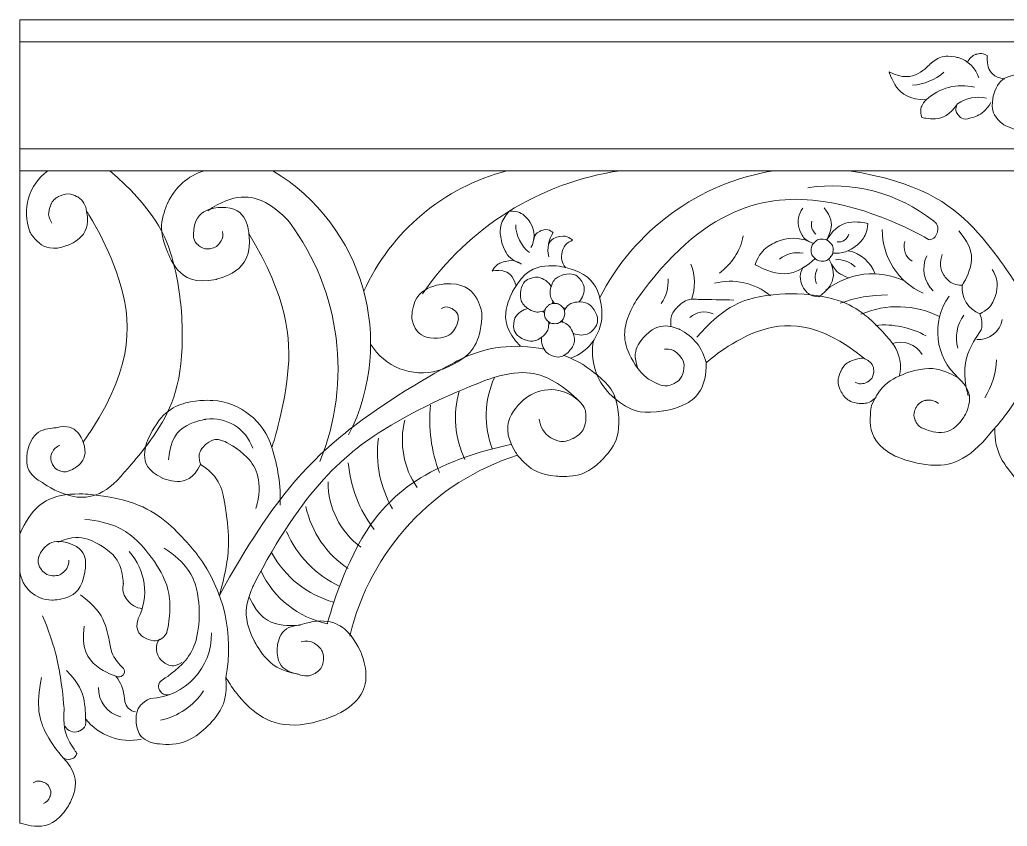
# Model space of a CAD drawing. Header units: millimetres. Extents: x 5501 to 5703, y 4457 to 4568.
# Drawn here: x 5500.6 to 5562.8, y 4517.6 to 4568.4 of the extents above; entities that cross this region are included whole.
import ezdxf

# ---------------------------------------------------------------- set-up
doc = ezdxf.new("R2010")
doc.units = ezdxf.units.MM
doc.header["$MEASUREMENT"] = 0
doc.layers.add('SITARA ALL', color=18, linetype='Continuous', true_color=0x000000)

msp = doc.modelspace()

# ---------------------------------------------------------------- linework, layer by layer
at = {"layer": 'SITARA ALL', "color": 1, "lineweight": 9, "true_color": 0xff0000}
for points, knots in [([(5700.594, 4568.351), (5700.594, 4568.351), (5600.594, 4568.351), (5550.594, 4568.351), (5500.594, 4568.351), (5500.594, 4568.351), (5500.594, 4568.351), (5500.594, 4568.351), (5500.594, 4517.803), (5500.594, 4517.803), (5500.594, 4517.803), (5501.15, 4517.596), (5501.74, 4517.595), (5502.331, 4517.595), (5502.957, 4517.802), (5503.602, 4518.797), (5503.602, 4518.797), (5503.925, 4519.294), (5504.053, 4519.871), (5504.181, 4520.448), (5504.113, 4521.103), (5503.281, 4521.948), (5503.281, 4521.948), (5502.677, 4522.63), (5502.252, 4523.435), (5501.828, 4524.24), (5501.583, 4525.168), (5501.963, 4526.95)], [0, 0, 0, 0, 0.1, 0.1, 0.1, 0.2, 0.2, 0.2, 0.3, 0.3, 0.3, 0.4, 0.4, 0.4, 0.5, 0.5, 0.5, 0.6, 0.6, 0.6, 0.7, 0.7, 0.7, 0.8, 0.8, 0.8, 1, 1, 1, 1]), ([(5560.976, 4564.688), (5560.79, 4565.309), (5560.298, 4565.791), (5559.674, 4565.966), (5559.674, 4565.966), (5559.362, 4566.054), (5559.039, 4566.059), (5558.715, 4566.063), (5558.38, 4565.985), (5557.897, 4565.552), (5557.897, 4565.552), (5557.57, 4565.194), (5557.145, 4564.966), (5556.72, 4564.738), (5556.196, 4564.639), (5555.327, 4565.069), (5555.327, 4565.069), (5555.483, 4564.552), (5555.799, 4564.116), (5556.114, 4563.68), (5556.589, 4563.325), (5557.668, 4563.316), (5557.668, 4563.316), (5557.52, 4563.17), (5557.419, 4562.99), (5557.318, 4562.809), (5557.264, 4562.593), (5557.388, 4562.197), (5557.388, 4562.197), (5557.815, 4562.092), (5558.252, 4562.126), (5558.689, 4562.16), (5559.136, 4562.333), (5559.628, 4563.061), (5559.628, 4563.061), (5559.565, 4562.955), (5559.537, 4562.835), (5559.509, 4562.715), (5559.514, 4562.581), (5559.657, 4562.379), (5559.657, 4562.379), (5559.728, 4562.278), (5559.825, 4562.202), (5559.922, 4562.127), (5560.046, 4562.076), (5560.289, 4562.121), (5560.289, 4562.121), (5560.589, 4562.187), (5560.87, 4562.311), (5561.15, 4562.435), (5561.412, 4562.619), (5561.74, 4563.138)], [0, 0, 0, 0, 0.055556, 0.055556, 0.055556, 0.111111, 0.111111, 0.111111, 0.166667, 0.166667, 0.166667, 0.222222, 0.222222, 0.222222, 0.277778, 0.277778, 0.277778, 0.333333, 0.333333, 0.333333, 0.388889, 0.388889, 0.388889, 0.444444, 0.444444, 0.444444, 0.5, 0.5, 0.5, 0.555556, 0.555556, 0.555556, 0.611111, 0.611111, 0.611111, 0.666667, 0.666667, 0.666667, 0.722222, 0.722222, 0.722222, 0.777778, 0.777778, 0.777778, 0.833333, 0.833333, 0.833333, 0.888889, 0.888889, 0.888889, 1, 1, 1, 1]), ([(5560.268, 4565.681), (5560.363, 4565.914), (5560.556, 4566.093), (5560.795, 4566.171), (5560.795, 4566.171), (5560.915, 4566.21), (5561.04, 4566.222), (5561.165, 4566.233), (5561.296, 4566.218), (5561.511, 4566.086), (5561.511, 4566.086), (5561.469, 4565.735), (5561.567, 4565.398), (5561.665, 4565.061), (5561.902, 4564.738), (5562.597, 4564.607)], [0, 0, 0, 0, 0.166667, 0.166667, 0.166667, 0.333333, 0.333333, 0.333333, 0.5, 0.5, 0.5, 0.666667, 0.666667, 0.666667, 1, 1, 1, 1]), ([(5566.831, 4562.671), (5566.212, 4562.828), (5565.58, 4562.924), (5564.943, 4562.959), (5564.943, 4562.959), (5564.763, 4562.926), (5564.581, 4562.946), (5564.4, 4562.966), (5564.217, 4563.04), (5564.004, 4563.338), (5564.004, 4563.338), (5563.898, 4563.487), (5563.84, 4563.66), (5563.781, 4563.833), (5563.771, 4564.03), (5563.951, 4564.348), (5563.951, 4564.348), (5563.95, 4564.424), (5563.934, 4564.498), (5563.918, 4564.572), (5563.887, 4564.644), (5563.778, 4564.749), (5563.778, 4564.749), (5563.724, 4564.801), (5563.66, 4564.842), (5563.596, 4564.883), (5563.523, 4564.912), (5563.372, 4564.909), (5563.372, 4564.909), (5563.018, 4564.861), (5562.696, 4564.709), (5562.374, 4564.558), (5562.083, 4564.302), (5561.898, 4563.612), (5561.898, 4563.612), (5561.806, 4563.267), (5561.821, 4562.911), (5561.837, 4562.556), (5561.961, 4562.189), (5562.526, 4561.752), (5562.526, 4561.752), (5563.174, 4561.411), (5563.892, 4561.275), (5564.609, 4561.138), (5565.397, 4561.205), (5566.559, 4562.096)], [0, 0, 0, 0, 0.0625, 0.0625, 0.0625, 0.125, 0.125, 0.125, 0.1875, 0.1875, 0.1875, 0.25, 0.25, 0.25, 0.3125, 0.3125, 0.3125, 0.375, 0.375, 0.375, 0.4375, 0.4375, 0.4375, 0.5, 0.5, 0.5, 0.5625, 0.5625, 0.5625, 0.625, 0.625, 0.625, 0.6875, 0.6875, 0.6875, 0.75, 0.75, 0.75, 0.8125, 0.8125, 0.8125, 0.875, 0.875, 0.875, 1, 1, 1, 1]), ([(5502.366, 4558.849), (5501.164, 4557.975), (5500.697, 4556.402), (5501.224, 4555.013), (5501.224, 4555.013), (5501.453, 4554.601), (5501.815, 4554.302), (5502.176, 4554.003), (5502.671, 4553.817), (5503.559, 4554.135), (5503.559, 4554.135), (5504.003, 4554.293), (5504.357, 4554.601), (5504.71, 4554.909), (5504.974, 4555.367), (5504.806, 4556.294), (5504.806, 4556.294), (5506.271, 4554.079), (5506.983, 4551.53), (5507.694, 4548.981), (5507.653, 4546.098), (5504.593, 4541.758)], [0, 0, 0, 0, 0.125, 0.125, 0.125, 0.25, 0.25, 0.25, 0.375, 0.375, 0.375, 0.5, 0.5, 0.5, 0.625, 0.625, 0.625, 0.75, 0.75, 0.75, 1, 1, 1, 1]), ([(5503.118, 4541.566), (5502.898, 4541.485), (5502.722, 4541.318), (5502.629, 4541.104), (5502.629, 4541.104), (5502.583, 4540.997), (5502.56, 4540.882), (5502.536, 4540.768), (5502.536, 4540.646), (5502.628, 4540.431), (5502.628, 4540.431), (5502.673, 4540.324), (5502.74, 4540.228), (5502.807, 4540.133), (5502.895, 4540.049), (5503.114, 4539.967), (5503.114, 4539.967), (5503.223, 4539.926), (5503.339, 4539.908), (5503.454, 4539.891), (5503.575, 4539.896), (5503.785, 4539.999), (5503.785, 4539.999), (5504.132, 4540.138), (5504.393, 4540.401), (5504.654, 4540.664), (5504.831, 4541.05), (5504.593, 4541.758), (5504.593, 4541.758), (5504.473, 4542.111), (5504.226, 4542.388), (5503.979, 4542.664), (5503.604, 4542.863), (5502.884, 4542.667), (5502.884, 4542.667), (5502.464, 4542.671), (5502.069, 4542.53), (5501.675, 4542.39), (5501.306, 4542.105), (5501.1, 4541.29), (5501.1, 4541.29), (5500.997, 4540.883), (5501.04, 4540.466), (5501.083, 4540.05), (5501.272, 4539.624), (5502.016, 4539.231), (5502.016, 4539.231), (5502.823, 4538.616), (5503.803, 4538.383), (5504.783, 4538.149), (5505.936, 4538.298), (5507.192, 4539.893), (5507.192, 4539.893), (5508.431, 4541.19), (5509.378, 4542.713), (5510.324, 4544.236), (5510.976, 4545.987), (5510.802, 4549.57), (5510.802, 4549.57), (5510.714, 4551.362), (5510.26, 4553.097), (5509.806, 4554.832), (5508.985, 4556.51), (5506.265, 4558.849)], [0, 0, 0, 0, 0.045455, 0.045455, 0.045455, 0.090909, 0.090909, 0.090909, 0.136364, 0.136364, 0.136364, 0.181818, 0.181818, 0.181818, 0.227273, 0.227273, 0.227273, 0.272727, 0.272727, 0.272727, 0.318182, 0.318182, 0.318182, 0.363636, 0.363636, 0.363636, 0.409091, 0.409091, 0.409091, 0.454545, 0.454545, 0.454545, 0.5, 0.5, 0.5, 0.545455, 0.545455, 0.545455, 0.590909, 0.590909, 0.590909, 0.636364, 0.636364, 0.636364, 0.681818, 0.681818, 0.681818, 0.727273, 0.727273, 0.727273, 0.772727, 0.772727, 0.772727, 0.818182, 0.818182, 0.818182, 0.863636, 0.863636, 0.863636, 0.909091, 0.909091, 0.909091, 1, 1, 1, 1]), ([(5512.203, 4558.849), (5511.188, 4558.532), (5510.356, 4557.798), (5509.913, 4556.832), (5509.913, 4556.832), (5509.692, 4556.349), (5509.579, 4555.83), (5509.466, 4555.311), (5509.461, 4554.756), (5509.885, 4553.781), (5509.885, 4553.781), (5510.093, 4553.135), (5510.529, 4552.62), (5510.966, 4552.106), (5511.632, 4551.723), (5512.958, 4552.012), (5512.958, 4552.012), (5513.621, 4552.156), (5514.176, 4552.54), (5514.73, 4552.925), (5515.175, 4553.55), (5515.017, 4554.898), (5515.017, 4554.898), (5514.99, 4555.367), (5514.78, 4555.783), (5514.569, 4556.2), (5514.175, 4556.563), (5513.236, 4556.544), (5513.236, 4556.544), (5512.767, 4556.535), (5512.343, 4556.341), (5511.919, 4556.146), (5511.541, 4555.766), (5511.523, 4554.827), (5511.523, 4554.827), (5511.527, 4554.699), (5511.558, 4554.574), (5511.589, 4554.449), (5511.646, 4554.328), (5511.84, 4554.159), (5511.84, 4554.159), (5511.938, 4554.075), (5512.05, 4554.013), (5512.163, 4553.951), (5512.291, 4553.911), (5512.546, 4553.94), (5512.546, 4553.94), (5512.674, 4553.954), (5512.796, 4553.994), (5512.918, 4554.035), (5513.034, 4554.102), (5513.187, 4554.309), (5513.187, 4554.309), (5513.263, 4554.412), (5513.316, 4554.53), (5513.369, 4554.647), (5513.398, 4554.777), (5513.35, 4555.03)], [0, 0, 0, 0, 0.05, 0.05, 0.05, 0.1, 0.1, 0.1, 0.15, 0.15, 0.15, 0.2, 0.2, 0.2, 0.25, 0.25, 0.25, 0.3, 0.3, 0.3, 0.35, 0.35, 0.35, 0.4, 0.4, 0.4, 0.45, 0.45, 0.45, 0.5, 0.5, 0.5, 0.55, 0.55, 0.55, 0.6, 0.6, 0.6, 0.65, 0.65, 0.65, 0.7, 0.7, 0.7, 0.75, 0.75, 0.75, 0.8, 0.8, 0.8, 0.85, 0.85, 0.85, 0.9, 0.9, 0.9, 1, 1, 1, 1]), ([(5559.098, 4550.961), (5557.951, 4549.342), (5558.21, 4547.116), (5559.696, 4545.8), (5559.696, 4545.8), (5559.226, 4546.083), (5558.707, 4546.259), (5558.187, 4546.435), (5557.617, 4546.503), (5556.571, 4546.173), (5556.571, 4546.173), (5556.048, 4546.007), (5555.572, 4545.734), (5555.097, 4545.46), (5554.67, 4545.077), (5554.226, 4544.073), (5554.226, 4544.073), (5554.08, 4543.436), (5554.161, 4542.789), (5554.243, 4542.142), (5554.55, 4541.487), (5555.717, 4540.894), (5555.717, 4540.894), (5556.772, 4540.41), (5557.924, 4540.323), (5559.077, 4540.236), (5560.327, 4540.547), (5561.742, 4542.387), (5561.742, 4542.387), (5562.96, 4543.627), (5563.723, 4545.185), (5564.487, 4546.742), (5564.795, 4548.616), (5563.289, 4551.75), (5563.289, 4551.75), (5562.154, 4553.649), (5560.628, 4555.248), (5559.102, 4556.848), (5557.183, 4558.147), (5552.816, 4558.849)], [0, 0, 0, 0, 0.071429, 0.071429, 0.071429, 0.142857, 0.142857, 0.142857, 0.214286, 0.214286, 0.214286, 0.285714, 0.285714, 0.285714, 0.357143, 0.357143, 0.357143, 0.428571, 0.428571, 0.428571, 0.5, 0.5, 0.5, 0.571429, 0.571429, 0.571429, 0.642857, 0.642857, 0.642857, 0.714286, 0.714286, 0.714286, 0.785714, 0.785714, 0.785714, 0.857143, 0.857143, 0.857143, 1, 1, 1, 1]), ([(5550.203, 4557.782), (5553.016, 4558.21), (5555.879, 4557.455), (5558.114, 4555.694), (5558.114, 4555.694), (5558.221, 4555.616), (5558.3, 4555.51), (5558.378, 4555.404), (5558.429, 4555.269), (5558.37, 4555.01), (5558.37, 4555.01), (5558.341, 4554.881), (5558.274, 4554.767), (5558.208, 4554.652), (5558.104, 4554.553), (5557.843, 4554.504), (5557.843, 4554.504), (5554.748, 4556.393), (5551.183, 4556.918), (5547.618, 4557.442), (5543.584, 4556.602), (5539.401, 4550.679), (5539.401, 4550.679), (5538.977, 4550.025), (5538.777, 4549.274), (5538.576, 4548.523), (5538.598, 4547.675), (5539.509, 4546.411), (5539.509, 4546.411), (5539.669, 4546.199), (5539.856, 4546.01), (5540.043, 4545.821), (5540.256, 4545.655), (5540.744, 4545.447), (5540.744, 4545.447), (5540.904, 4545.368), (5541.078, 4545.328), (5541.251, 4545.288), (5541.439, 4545.287), (5541.759, 4545.443), (5541.759, 4545.443), (5541.92, 4545.521), (5542.057, 4545.634), (5542.195, 4545.747), (5542.31, 4545.895), (5542.382, 4546.244), (5542.382, 4546.244), (5542.418, 4546.419), (5542.413, 4546.597), (5542.407, 4546.775), (5542.36, 4546.957), (5542.128, 4547.227), (5542.128, 4547.227), (5542.012, 4547.362), (5541.867, 4547.466), (5541.723, 4547.571), (5541.55, 4547.644), (5541.194, 4547.625)], [0, 0, 0, 0, 0.05, 0.05, 0.05, 0.1, 0.1, 0.1, 0.15, 0.15, 0.15, 0.2, 0.2, 0.2, 0.25, 0.25, 0.25, 0.3, 0.3, 0.3, 0.35, 0.35, 0.35, 0.4, 0.4, 0.4, 0.45, 0.45, 0.45, 0.5, 0.5, 0.5, 0.55, 0.55, 0.55, 0.6, 0.6, 0.6, 0.65, 0.65, 0.65, 0.7, 0.7, 0.7, 0.75, 0.75, 0.75, 0.8, 0.8, 0.8, 0.85, 0.85, 0.85, 0.9, 0.9, 0.9, 1, 1, 1, 1]), ([(5504.806, 4556.294), (5504.772, 4556.657), (5504.573, 4556.984), (5504.267, 4557.181), (5504.267, 4557.181), (5504.114, 4557.28), (5503.943, 4557.341), (5503.772, 4557.402), (5503.582, 4557.425), (5503.237, 4557.308), (5503.237, 4557.308), (5503.065, 4557.249), (5502.911, 4557.152), (5502.757, 4557.056), (5502.621, 4556.921), (5502.499, 4556.578), (5502.499, 4556.578), (5502.438, 4556.407), (5502.419, 4556.226), (5502.399, 4556.045), (5502.42, 4555.855), (5502.614, 4555.547)], [0, 0, 0, 0, 0.125, 0.125, 0.125, 0.25, 0.25, 0.25, 0.375, 0.375, 0.375, 0.5, 0.5, 0.5, 0.625, 0.625, 0.625, 0.75, 0.75, 0.75, 1, 1, 1, 1]), ([(5519.496, 4540.552), (5521.532, 4545.559), (5520.802, 4551.271), (5517.577, 4555.609), (5517.577, 4555.609), (5516.945, 4556.381), (5516.069, 4556.845), (5515.193, 4557.31), (5514.072, 4557.466), (5512.431, 4556.33)], [0, 0, 0, 0, 0.25, 0.25, 0.25, 0.5, 0.5, 0.5, 1, 1, 1, 1]), ([(5549.885, 4556.497), (5549.612, 4556.128), (5549.529, 4555.652), (5549.662, 4555.213), (5549.662, 4555.213), (5549.728, 4554.993), (5549.845, 4554.796), (5549.961, 4554.598), (5550.127, 4554.423), (5550.559, 4554.267)], [0, 0, 0, 0, 0.25, 0.25, 0.25, 0.5, 0.5, 0.5, 1, 1, 1, 1]), ([(5551.78, 4553.668), (5552.319, 4553.619), (5552.856, 4553.787), (5553.271, 4554.136), (5553.271, 4554.136), (5553.478, 4554.31), (5553.646, 4554.523), (5553.813, 4554.736), (5553.942, 4554.988), (5553.984, 4555.528), (5553.984, 4555.528), (5553.484, 4555.656), (5552.971, 4555.615), (5552.458, 4555.573), (5551.932, 4555.362), (5551.387, 4554.485), (5551.387, 4554.485), (5551.576, 4554.805), (5551.655, 4555.167), (5551.734, 4555.529), (5551.702, 4555.933), (5551.23, 4556.507)], [0, 0, 0, 0, 0.125, 0.125, 0.125, 0.25, 0.25, 0.25, 0.375, 0.375, 0.375, 0.5, 0.5, 0.5, 0.625, 0.625, 0.625, 0.75, 0.75, 0.75, 1, 1, 1, 1]), ([(5532.779, 4554.008), (5533.044, 4554.489), (5533.035, 4555.074), (5532.756, 4555.546), (5532.756, 4555.546), (5532.616, 4555.783), (5532.419, 4555.973), (5532.222, 4556.164), (5531.968, 4556.309), (5531.419, 4556.309), (5531.419, 4556.309), (5531.186, 4556.059), (5531.023, 4555.76), (5530.86, 4555.461), (5530.766, 4555.112), (5530.916, 4554.446), (5530.916, 4554.446), (5530.991, 4554.113), (5531.146, 4553.809), (5531.302, 4553.506), (5531.537, 4553.231), (5532.172, 4552.98), (5532.172, 4552.98), (5532.02, 4553.075), (5531.853, 4553.137), (5531.686, 4553.199), (5531.503, 4553.228), (5531.156, 4553.144), (5531.156, 4553.144), (5530.983, 4553.102), (5530.821, 4553.026), (5530.66, 4552.949), (5530.51, 4552.839), (5530.327, 4552.532), (5530.327, 4552.532), (5530.664, 4552.609), (5531, 4552.544), (5531.337, 4552.48), (5531.673, 4552.274), (5531.841, 4551.604)], [0, 0, 0, 0, 0.071429, 0.071429, 0.071429, 0.142857, 0.142857, 0.142857, 0.214286, 0.214286, 0.214286, 0.285714, 0.285714, 0.285714, 0.357143, 0.357143, 0.357143, 0.428571, 0.428571, 0.428571, 0.5, 0.5, 0.5, 0.571429, 0.571429, 0.571429, 0.642857, 0.642857, 0.642857, 0.714286, 0.714286, 0.714286, 0.785714, 0.785714, 0.785714, 0.857143, 0.857143, 0.857143, 1, 1, 1, 1]), ([(5533.896, 4553.434), (5533.78, 4553.958), (5533.881, 4554.506), (5534.176, 4554.953), (5534.176, 4554.953), (5534.068, 4555.043), (5533.94, 4555.099), (5533.813, 4555.155), (5533.664, 4555.177), (5533.406, 4555.071), (5533.406, 4555.071), (5533.276, 4555.018), (5533.167, 4554.932), (5533.058, 4554.845), (5532.968, 4554.725), (5532.94, 4554.447)], [0, 0, 0, 0, 0.166667, 0.166667, 0.166667, 0.333333, 0.333333, 0.333333, 0.5, 0.5, 0.5, 0.666667, 0.666667, 0.666667, 1, 1, 1, 1]), ([(5516.994, 4537.804), (5517.029, 4539.035), (5516.85, 4540.262), (5516.466, 4541.432), (5516.466, 4541.432), (5517.217, 4543.674), (5517.46, 4546.025), (5517.703, 4548.376), (5517.438, 4550.836), (5515.017, 4554.898)], [0, 0, 0, 0, 0.25, 0.25, 0.25, 0.5, 0.5, 0.5, 1, 1, 1, 1]), ([(5534.954, 4552.766), (5534.73, 4553.035), (5534.649, 4553.396), (5534.738, 4553.735), (5534.738, 4553.735), (5534.783, 4553.904), (5534.867, 4554.058), (5534.951, 4554.211), (5535.074, 4554.349), (5535.402, 4554.473), (5535.402, 4554.473), (5535.291, 4554.574), (5535.16, 4554.646), (5535.028, 4554.719), (5534.877, 4554.764), (5534.581, 4554.715), (5534.581, 4554.715), (5534.433, 4554.691), (5534.295, 4554.633), (5534.156, 4554.575), (5534.027, 4554.485), (5533.882, 4554.222)], [0, 0, 0, 0, 0.125, 0.125, 0.125, 0.25, 0.25, 0.25, 0.375, 0.375, 0.375, 0.5, 0.5, 0.5, 0.625, 0.625, 0.625, 0.75, 0.75, 0.75, 1, 1, 1, 1]), ([(5550.281, 4554.403), (5549.639, 4554.669), (5548.916, 4554.664), (5548.278, 4554.389), (5548.278, 4554.389), (5547.959, 4554.252), (5547.674, 4554.053), (5547.39, 4553.854), (5547.14, 4553.593), (5546.891, 4552.944), (5546.891, 4552.944), (5547.489, 4552.571), (5548.176, 4552.424), (5548.862, 4552.276), (5549.637, 4552.354), (5550.663, 4553.32)], [0, 0, 0, 0, 0.166667, 0.166667, 0.166667, 0.333333, 0.333333, 0.333333, 0.5, 0.5, 0.5, 0.666667, 0.666667, 0.666667, 1, 1, 1, 1]), ([(5551.804, 4553.849), (5551.804, 4553.665), (5551.731, 4553.489), (5551.601, 4553.359), (5551.601, 4553.359), (5551.536, 4553.294), (5551.459, 4553.243), (5551.383, 4553.192), (5551.295, 4553.156), (5551.111, 4553.156), (5551.111, 4553.156), (5551.019, 4553.156), (5550.929, 4553.174), (5550.839, 4553.193), (5550.751, 4553.229), (5550.621, 4553.359), (5550.621, 4553.359), (5550.556, 4553.424), (5550.505, 4553.501), (5550.455, 4553.577), (5550.418, 4553.665), (5550.418, 4553.849), (5550.418, 4553.849), (5550.418, 4553.941), (5550.437, 4554.031), (5550.455, 4554.121), (5550.492, 4554.209), (5550.622, 4554.339), (5550.622, 4554.339), (5550.687, 4554.404), (5550.763, 4554.455), (5550.84, 4554.506), (5550.927, 4554.542), (5551.111, 4554.542), (5551.111, 4554.542), (5551.203, 4554.542), (5551.293, 4554.523), (5551.383, 4554.505), (5551.471, 4554.469), (5551.601, 4554.338), (5551.601, 4554.338), (5551.666, 4554.273), (5551.717, 4554.197), (5551.768, 4554.121), (5551.804, 4554.033), (5551.804, 4553.849)], [0, 0, 0, 0, 0.066667, 0.066667, 0.066667, 0.133333, 0.133333, 0.133333, 0.2, 0.2, 0.2, 0.266667, 0.266667, 0.266667, 0.333333, 0.333333, 0.333333, 0.4, 0.4, 0.4, 0.466667, 0.466667, 0.466667, 0.533333, 0.533333, 0.533333, 0.6, 0.6, 0.6, 0.666667, 0.666667, 0.666667, 0.733333, 0.733333, 0.733333, 0.8, 0.8, 0.8, 0.866667, 0.866667, 0.866667, 0.933333, 0.933333, 0.933333, 1, 1, 1, 1]), ([(5558.674, 4553.568), (5558.487, 4553.145), (5558.527, 4552.656), (5558.78, 4552.269), (5558.78, 4552.269), (5558.907, 4552.076), (5559.078, 4551.921), (5559.25, 4551.767), (5559.466, 4551.651), (5559.928, 4551.653), (5559.928, 4551.653), (5560.286, 4552.179), (5560.443, 4552.792), (5560.601, 4553.406), (5560.557, 4554.108), (5559.719, 4555.064)], [0, 0, 0, 0, 0.166667, 0.166667, 0.166667, 0.333333, 0.333333, 0.333333, 0.5, 0.5, 0.5, 0.666667, 0.666667, 0.666667, 1, 1, 1, 1]), ([(5549.926, 4552.804), (5549.691, 4552.436), (5549.67, 4551.971), (5549.87, 4551.583), (5549.87, 4551.583), (5549.971, 4551.389), (5550.119, 4551.229), (5550.267, 4551.069), (5550.464, 4550.943), (5550.9, 4550.923), (5550.9, 4550.923), (5551.297, 4551.178), (5551.565, 4551.563), (5551.833, 4551.949), (5551.971, 4552.464), (5551.539, 4553.304), (5551.539, 4553.304), (5551.651, 4553.029), (5551.818, 4552.783), (5551.985, 4552.537), (5552.206, 4552.321), (5552.76, 4552.107)], [0, 0, 0, 0, 0.125, 0.125, 0.125, 0.25, 0.25, 0.25, 0.375, 0.375, 0.375, 0.5, 0.5, 0.5, 0.625, 0.625, 0.625, 0.75, 0.75, 0.75, 1, 1, 1, 1]), ([(5535.261, 4547.05), (5536.508, 4547.491), (5537.315, 4548.702), (5537.244, 4550.023), (5537.244, 4550.023), (5537.209, 4550.683), (5536.958, 4551.292), (5536.707, 4551.902), (5536.241, 4552.46), (5534.954, 4552.766), (5534.954, 4552.766), (5534.311, 4552.919), (5533.656, 4552.851), (5533, 4552.783), (5532.332, 4552.493), (5531.675, 4551.346), (5531.675, 4551.346), (5531.346, 4550.773), (5531.226, 4550.125), (5531.106, 4549.477), (5531.195, 4548.754), (5532.109, 4547.799)], [0, 0, 0, 0, 0.125, 0.125, 0.125, 0.25, 0.25, 0.25, 0.375, 0.375, 0.375, 0.5, 0.5, 0.5, 0.625, 0.625, 0.625, 0.75, 0.75, 0.75, 1, 1, 1, 1]), ([(5534.048, 4551.558), (5533.874, 4551.862), (5533.578, 4552.078), (5533.234, 4552.149), (5533.234, 4552.149), (5532.941, 4552.161), (5532.67, 4552.054), (5532.399, 4551.947), (5532.15, 4551.721), (5532.116, 4551.135), (5532.116, 4551.135), (5532.108, 4550.945), (5532.149, 4550.76), (5532.19, 4550.574), (5532.28, 4550.394), (5532.591, 4550.176), (5532.591, 4550.176), (5532.747, 4550.067), (5532.926, 4550.002), (5533.104, 4549.937), (5533.304, 4549.915), (5533.656, 4550.06)], [0, 0, 0, 0, 0.125, 0.125, 0.125, 0.25, 0.25, 0.25, 0.375, 0.375, 0.375, 0.5, 0.5, 0.5, 0.625, 0.625, 0.625, 0.75, 0.75, 0.75, 1, 1, 1, 1]), ([(5535.809, 4550.592), (5536.045, 4550.852), (5536.159, 4551.2), (5536.12, 4551.549), (5536.12, 4551.549), (5536.041, 4551.831), (5535.855, 4552.056), (5535.67, 4552.281), (5535.378, 4552.448), (5534.81, 4552.299), (5534.81, 4552.299), (5534.627, 4552.248), (5534.464, 4552.152), (5534.3, 4552.055), (5534.156, 4551.914), (5534.045, 4551.55), (5534.045, 4551.55), (5533.99, 4551.369), (5533.983, 4551.179), (5533.976, 4550.989), (5534.018, 4550.792), (5534.264, 4550.503)], [0, 0, 0, 0, 0.125, 0.125, 0.125, 0.25, 0.25, 0.25, 0.375, 0.375, 0.375, 0.5, 0.5, 0.5, 0.625, 0.625, 0.625, 0.75, 0.75, 0.75, 1, 1, 1, 1]), ([(5559.928, 4551.653), (5559.85, 4550.868), (5560.307, 4550.128), (5561.043, 4549.844), (5561.043, 4549.844), (5561.289, 4549.968), (5561.502, 4550.14), (5561.716, 4550.313), (5561.898, 4550.536), (5562.044, 4551.066), (5562.044, 4551.066), (5562.117, 4551.331), (5562.132, 4551.605), (5562.147, 4551.88), (5562.105, 4552.164), (5561.81, 4552.628)], [0, 0, 0, 0, 0.166667, 0.166667, 0.166667, 0.333333, 0.333333, 0.333333, 0.5, 0.5, 0.5, 0.666667, 0.666667, 0.666667, 1, 1, 1, 1]), ([(5522.684, 4547.94), (5523.564, 4546.495), (5525.301, 4545.812), (5526.93, 4546.268), (5526.93, 4546.268), (5527.745, 4546.497), (5528.434, 4546.983), (5529.124, 4547.469), (5529.687, 4548.213), (5529.688, 4549.905), (5529.688, 4549.905), (5529.586, 4550.462), (5529.282, 4550.937), (5528.979, 4551.411), (5528.473, 4551.803), (5527.343, 4551.725), (5527.343, 4551.725), (5526.778, 4551.686), (5526.272, 4551.437), (5525.767, 4551.188), (5525.321, 4550.73), (5525.273, 4549.598), (5525.273, 4549.598), (5525.323, 4549.245), (5525.494, 4548.934), (5525.665, 4548.624), (5525.958, 4548.355), (5526.669, 4548.314), (5526.669, 4548.314), (5527.025, 4548.294), (5527.363, 4548.401), (5527.702, 4548.507), (5528.022, 4548.741), (5528.203, 4549.431), (5528.203, 4549.431), (5528.217, 4549.567), (5528.194, 4549.702), (5528.171, 4549.837), (5528.109, 4549.97), (5527.884, 4550.126), (5527.884, 4550.126), (5527.771, 4550.204), (5527.642, 4550.248), (5527.512, 4550.292), (5527.366, 4550.302), (5527.121, 4550.179)], [0, 0, 0, 0, 0.0625, 0.0625, 0.0625, 0.125, 0.125, 0.125, 0.1875, 0.1875, 0.1875, 0.25, 0.25, 0.25, 0.3125, 0.3125, 0.3125, 0.375, 0.375, 0.375, 0.4375, 0.4375, 0.4375, 0.5, 0.5, 0.5, 0.5625, 0.5625, 0.5625, 0.625, 0.625, 0.625, 0.6875, 0.6875, 0.6875, 0.75, 0.75, 0.75, 0.8125, 0.8125, 0.8125, 0.875, 0.875, 0.875, 1, 1, 1, 1]), ([(5545.544, 4550.706), (5544.811, 4550.731), (5544.078, 4550.743), (5543.345, 4550.743), (5543.345, 4550.743), (5543.111, 4550.777), (5542.875, 4550.756), (5542.64, 4550.736), (5542.402, 4550.66), (5542.059, 4550.334), (5542.059, 4550.334), (5541.888, 4550.171), (5541.758, 4549.973), (5541.629, 4549.775), (5541.542, 4549.542), (5541.587, 4549.07)], [0, 0, 0, 0, 0.166667, 0.166667, 0.166667, 0.333333, 0.333333, 0.333333, 0.5, 0.5, 0.5, 0.666667, 0.666667, 0.666667, 1, 1, 1, 1]), ([(5555.967, 4545.923), (5556.142, 4546.592), (5556.014, 4547.305), (5555.615, 4547.87), (5555.615, 4547.87), (5554.9, 4548.842), (5553.982, 4549.624), (5553.064, 4550.407), (5551.945, 4551), (5549.533, 4551.097), (5549.533, 4551.097), (5548.327, 4551.146), (5547.143, 4550.919), (5545.959, 4550.691), (5544.795, 4550.189), (5543.212, 4548.367)], [0, 0, 0, 0, 0.166667, 0.166667, 0.166667, 0.333333, 0.333333, 0.333333, 0.5, 0.5, 0.5, 0.666667, 0.666667, 0.666667, 1, 1, 1, 1]), ([(5532.585, 4550.18), (5532.242, 4550.109), (5531.946, 4549.894), (5531.772, 4549.589), (5531.772, 4549.589), (5531.67, 4549.314), (5531.688, 4549.023), (5531.706, 4548.733), (5531.844, 4548.426), (5532.39, 4548.212), (5532.39, 4548.212), (5532.569, 4548.146), (5532.758, 4548.128), (5532.947, 4548.11), (5533.146, 4548.139), (5533.449, 4548.369), (5533.449, 4548.369), (5533.601, 4548.483), (5533.718, 4548.633), (5533.835, 4548.782), (5533.918, 4548.966), (5533.888, 4549.345)], [0, 0, 0, 0, 0.125, 0.125, 0.125, 0.25, 0.25, 0.25, 0.375, 0.375, 0.375, 0.5, 0.5, 0.5, 0.625, 0.625, 0.625, 0.75, 0.75, 0.75, 1, 1, 1, 1]), ([(5534.904, 4549.863), (5534.904, 4549.693), (5534.837, 4549.53), (5534.717, 4549.41), (5534.717, 4549.41), (5534.656, 4549.35), (5534.586, 4549.303), (5534.515, 4549.256), (5534.434, 4549.222), (5534.264, 4549.223), (5534.264, 4549.223), (5534.179, 4549.223), (5534.096, 4549.24), (5534.013, 4549.256), (5533.932, 4549.29), (5533.812, 4549.41), (5533.812, 4549.41), (5533.752, 4549.471), (5533.705, 4549.541), (5533.658, 4549.612), (5533.624, 4549.693), (5533.624, 4549.863), (5533.624, 4549.863), (5533.624, 4549.948), (5533.641, 4550.031), (5533.658, 4550.114), (5533.692, 4550.195), (5533.812, 4550.315), (5533.812, 4550.315), (5533.872, 4550.375), (5533.943, 4550.422), (5534.013, 4550.469), (5534.094, 4550.503), (5534.264, 4550.503), (5534.264, 4550.503), (5534.349, 4550.503), (5534.432, 4550.486), (5534.516, 4550.469), (5534.597, 4550.435), (5534.717, 4550.315), (5534.717, 4550.315), (5534.777, 4550.255), (5534.824, 4550.184), (5534.871, 4550.114), (5534.905, 4550.033), (5534.904, 4549.863)], [0, 0, 0, 0, 0.066667, 0.066667, 0.066667, 0.133333, 0.133333, 0.133333, 0.2, 0.2, 0.2, 0.266667, 0.266667, 0.266667, 0.333333, 0.333333, 0.333333, 0.4, 0.4, 0.4, 0.466667, 0.466667, 0.466667, 0.533333, 0.533333, 0.533333, 0.6, 0.6, 0.6, 0.666667, 0.666667, 0.666667, 0.733333, 0.733333, 0.733333, 0.8, 0.8, 0.8, 0.866667, 0.866667, 0.866667, 0.933333, 0.933333, 0.933333, 1, 1, 1, 1]), ([(5535.436, 4548.619), (5535.755, 4548.474), (5536.122, 4548.474), (5536.441, 4548.619), (5536.441, 4548.619), (5536.686, 4548.782), (5536.842, 4549.027), (5536.998, 4549.273), (5537.067, 4549.602), (5536.75, 4550.097), (5536.75, 4550.097), (5536.645, 4550.255), (5536.503, 4550.38), (5536.361, 4550.506), (5536.182, 4550.6), (5535.802, 4550.592), (5535.802, 4550.592), (5535.612, 4550.589), (5535.429, 4550.537), (5535.247, 4550.485), (5535.072, 4550.384), (5534.873, 4550.06)], [0, 0, 0, 0, 0.125, 0.125, 0.125, 0.25, 0.25, 0.25, 0.375, 0.375, 0.375, 0.5, 0.5, 0.5, 0.625, 0.625, 0.625, 0.75, 0.75, 0.75, 1, 1, 1, 1]), ([(5561.043, 4549.844), (5561.161, 4549.534), (5561.196, 4549.199), (5561.146, 4548.872), (5561.146, 4548.872), (5560.699, 4548.271), (5560.397, 4547.586), (5560.095, 4546.901), (5559.939, 4546.131), (5560.293, 4544.676)], [0, 0, 0, 0, 0.25, 0.25, 0.25, 0.5, 0.5, 0.5, 1, 1, 1, 1]), ([(5533.443, 4548.364), (5533.405, 4548.016), (5533.518, 4547.667), (5533.754, 4547.408), (5533.754, 4547.408), (5533.984, 4547.226), (5534.266, 4547.153), (5534.549, 4547.08), (5534.883, 4547.117), (5535.255, 4547.571), (5535.255, 4547.571), (5535.373, 4547.72), (5535.448, 4547.894), (5535.524, 4548.068), (5535.558, 4548.267), (5535.433, 4548.626), (5535.433, 4548.626), (5535.371, 4548.805), (5535.265, 4548.963), (5535.16, 4549.121), (5535.01, 4549.256), (5534.641, 4549.345)], [0, 0, 0, 0, 0.125, 0.125, 0.125, 0.25, 0.25, 0.25, 0.375, 0.375, 0.375, 0.5, 0.5, 0.5, 0.625, 0.625, 0.625, 0.75, 0.75, 0.75, 1, 1, 1, 1]), ([(5536.716, 4548.162), (5536.484, 4546.937), (5536.872, 4545.675), (5537.752, 4544.792), (5537.752, 4544.792), (5538.191, 4544.35), (5538.726, 4544.031), (5539.261, 4543.712), (5539.891, 4543.516), (5541.117, 4543.742), (5541.117, 4543.742), (5541.887, 4543.823), (5542.563, 4544.191), (5543.239, 4544.559), (5543.822, 4545.213), (5543.808, 4546.762), (5543.808, 4546.762), (5545.211, 4548.04), (5546.976, 4548.706), (5548.74, 4549.371), (5550.868, 4549.424), (5553.791, 4547.003)], [0, 0, 0, 0, 0.125, 0.125, 0.125, 0.25, 0.25, 0.25, 0.375, 0.375, 0.375, 0.5, 0.5, 0.5, 0.625, 0.625, 0.625, 0.75, 0.75, 0.75, 1, 1, 1, 1]), ([(5543.808, 4546.762), (5543.597, 4547.676), (5542.985, 4548.448), (5542.142, 4548.861), (5542.142, 4548.861), (5541.785, 4549.021), (5541.396, 4549.067), (5541.008, 4549.112), (5540.588, 4549.042), (5540.014, 4548.508), (5540.014, 4548.508), (5539.727, 4548.241), (5539.534, 4547.901), (5539.341, 4547.561), (5539.241, 4547.148), (5539.509, 4546.411)], [0, 0, 0, 0, 0.166667, 0.166667, 0.166667, 0.333333, 0.333333, 0.333333, 0.5, 0.5, 0.5, 0.666667, 0.666667, 0.666667, 1, 1, 1, 1]), ([(5533.604, 4547.612), (5531.804, 4548.011), (5529.921, 4547.779), (5528.271, 4546.957), (5528.271, 4546.957), (5525.071, 4545.292), (5522.156, 4543.167), (5519.241, 4541.041), (5516.61, 4538.456), (5513.168, 4532.115), (5513.168, 4532.115), (5513.443, 4533.069), (5513.608, 4534.048), (5513.773, 4535.026), (5513.827, 4536.031), (5513.486, 4537.986), (5513.486, 4537.986), (5513.418, 4538.472), (5513.247, 4538.932), (5513.075, 4539.392), (5512.8, 4539.825), (5511.978, 4540.362), (5511.978, 4540.362), (5511.898, 4540.578), (5511.886, 4540.807), (5511.875, 4541.037), (5511.933, 4541.279), (5512.269, 4541.593), (5512.269, 4541.593), (5512.438, 4541.751), (5512.645, 4541.85), (5512.852, 4541.949), (5513.098, 4541.989), (5513.518, 4541.8), (5513.518, 4541.8), (5514.314, 4541.428), (5514.917, 4540.797), (5515.52, 4540.165), (5515.931, 4539.274), (5515.46, 4537.582)], [0, 0, 0, 0, 0.071429, 0.071429, 0.071429, 0.142857, 0.142857, 0.142857, 0.214286, 0.214286, 0.214286, 0.285714, 0.285714, 0.285714, 0.357143, 0.357143, 0.357143, 0.428571, 0.428571, 0.428571, 0.5, 0.5, 0.5, 0.571429, 0.571429, 0.571429, 0.642857, 0.642857, 0.642857, 0.714286, 0.714286, 0.714286, 0.785714, 0.785714, 0.785714, 0.857143, 0.857143, 0.857143, 1, 1, 1, 1]), ([(5535.767, 4544.39), (5534.817, 4545.265), (5533.365, 4545.303), (5532.367, 4544.483), (5532.367, 4544.483), (5531.868, 4544.073), (5531.559, 4543.509), (5531.25, 4542.946), (5531.131, 4542.23), (5531.805, 4541.128), (5531.805, 4541.128), (5532.104, 4540.704), (5532.488, 4540.355), (5532.872, 4540.005), (5533.341, 4539.732), (5534.374, 4539.628), (5534.374, 4539.628), (5534.89, 4539.576), (5535.406, 4539.638), (5535.921, 4539.7), (5536.435, 4539.876), (5537.189, 4540.59), (5537.189, 4540.59), (5537.566, 4540.947), (5537.856, 4541.377), (5538.146, 4541.807), (5538.349, 4542.311), (5538.303, 4543.348), (5538.303, 4543.348), (5538.279, 4543.866), (5538.144, 4544.367), (5538.008, 4544.868), (5537.76, 4545.351), (5536.945, 4545.995), (5536.945, 4545.995), (5536.623, 4546.257), (5536.281, 4546.494), (5535.939, 4546.731), (5535.578, 4546.942), (5534.804, 4547.246)], [0, 0, 0, 0, 0.071429, 0.071429, 0.071429, 0.142857, 0.142857, 0.142857, 0.214286, 0.214286, 0.214286, 0.285714, 0.285714, 0.285714, 0.357143, 0.357143, 0.357143, 0.428571, 0.428571, 0.428571, 0.5, 0.5, 0.5, 0.571429, 0.571429, 0.571429, 0.642857, 0.642857, 0.642857, 0.714286, 0.714286, 0.714286, 0.785714, 0.785714, 0.785714, 0.857143, 0.857143, 0.857143, 1, 1, 1, 1]), ([(5553.183, 4545.536), (5553.423, 4545.408), (5553.711, 4545.411), (5553.948, 4545.544), (5553.948, 4545.544), (5554.067, 4545.61), (5554.164, 4545.704), (5554.262, 4545.798), (5554.339, 4545.92), (5554.355, 4546.191), (5554.355, 4546.191), (5554.363, 4546.327), (5554.337, 4546.46), (5554.31, 4546.593), (5554.249, 4546.723), (5554.03, 4546.883), (5554.03, 4546.883), (5553.92, 4546.964), (5553.794, 4547.013), (5553.667, 4547.062), (5553.524, 4547.081), (5553.271, 4546.983), (5553.271, 4546.983), (5553.055, 4546.941), (5552.855, 4546.849), (5552.655, 4546.757), (5552.472, 4546.615), (5552.279, 4546.219), (5552.279, 4546.219), (5552.183, 4546.021), (5552.137, 4545.806), (5552.09, 4545.591), (5552.092, 4545.359), (5552.293, 4544.968), (5552.293, 4544.968), (5552.394, 4544.772), (5552.537, 4544.605), (5552.681, 4544.438), (5552.868, 4544.301), (5553.302, 4544.226), (5553.302, 4544.226), (5553.519, 4544.188), (5553.738, 4544.203), (5553.958, 4544.218), (5554.18, 4544.284), (5554.501, 4544.586)], [0, 0, 0, 0, 0.0625, 0.0625, 0.0625, 0.125, 0.125, 0.125, 0.1875, 0.1875, 0.1875, 0.25, 0.25, 0.25, 0.3125, 0.3125, 0.3125, 0.375, 0.375, 0.375, 0.4375, 0.4375, 0.4375, 0.5, 0.5, 0.5, 0.5625, 0.5625, 0.5625, 0.625, 0.625, 0.625, 0.6875, 0.6875, 0.6875, 0.75, 0.75, 0.75, 0.8125, 0.8125, 0.8125, 0.875, 0.875, 0.875, 1, 1, 1, 1]), ([(5533.304, 4543.214), (5533.337, 4542.728), (5533.608, 4542.29), (5534.028, 4542.044), (5534.028, 4542.044), (5534.239, 4541.921), (5534.472, 4541.855), (5534.706, 4541.788), (5534.964, 4541.777), (5535.403, 4541.987), (5535.403, 4541.987), (5535.623, 4542.092), (5535.809, 4542.248), (5535.996, 4542.404), (5536.149, 4542.611), (5536.222, 4543.092), (5536.222, 4543.092), (5536.259, 4543.333), (5536.234, 4543.575), (5536.21, 4543.816), (5536.124, 4544.06), (5535.767, 4544.39), (5535.767, 4544.39), (5535.031, 4545.145), (5534.108, 4545.652), (5533.186, 4546.159), (5532.076, 4546.418), (5530.087, 4545.717), (5530.087, 4545.717), (5526.896, 4544.571), (5523.98, 4542.842), (5521.065, 4541.112), (5518.425, 4538.799), (5515.313, 4532.774), (5515.313, 4532.774), (5515.048, 4532.219), (5514.92, 4531.617), (5514.791, 4531.016), (5514.799, 4530.368), (5515.354, 4529.27), (5515.354, 4529.27), (5515.631, 4528.721), (5516.028, 4528.251), (5516.426, 4527.782), (5516.943, 4527.392), (5518.151, 4527.159), (5518.151, 4527.159), (5517.754, 4527.213), (5517.409, 4527.412), (5517.064, 4527.611), (5516.771, 4527.957), (5516.8, 4528.759), (5516.8, 4528.759), (5516.814, 4529.159), (5516.978, 4529.522), (5517.143, 4529.885), (5517.458, 4530.21), (5518.258, 4530.261)], [0, 0, 0, 0, 0.05, 0.05, 0.05, 0.1, 0.1, 0.1, 0.15, 0.15, 0.15, 0.2, 0.2, 0.2, 0.25, 0.25, 0.25, 0.3, 0.3, 0.3, 0.35, 0.35, 0.35, 0.4, 0.4, 0.4, 0.45, 0.45, 0.45, 0.5, 0.5, 0.5, 0.55, 0.55, 0.55, 0.6, 0.6, 0.6, 0.65, 0.65, 0.65, 0.7, 0.7, 0.7, 0.75, 0.75, 0.75, 0.8, 0.8, 0.8, 0.85, 0.85, 0.85, 0.9, 0.9, 0.9, 1, 1, 1, 1]), ([(5558.427, 4544.205), (5558.215, 4544.38), (5557.935, 4544.452), (5557.664, 4544.402), (5557.664, 4544.402), (5557.529, 4544.377), (5557.403, 4544.322), (5557.276, 4544.267), (5557.159, 4544.183), (5557.024, 4543.943), (5557.024, 4543.943), (5556.957, 4543.823), (5556.917, 4543.692), (5556.878, 4543.56), (5556.868, 4543.416), (5556.965, 4543.158), (5556.965, 4543.158), (5557.014, 4543.029), (5557.09, 4542.915), (5557.166, 4542.8), (5557.27, 4542.7), (5557.53, 4542.609), (5557.53, 4542.609), (5557.964, 4542.403), (5558.442, 4542.371), (5558.919, 4542.339), (5559.439, 4542.481), (5559.98, 4543.276), (5559.98, 4543.276), (5560.25, 4543.674), (5560.355, 4544.141), (5560.46, 4544.608), (5560.399, 4545.144), (5559.696, 4545.8)], [0, 0, 0, 0, 0.083333, 0.083333, 0.083333, 0.166667, 0.166667, 0.166667, 0.25, 0.25, 0.25, 0.333333, 0.333333, 0.333333, 0.416667, 0.416667, 0.416667, 0.5, 0.5, 0.5, 0.583333, 0.583333, 0.583333, 0.666667, 0.666667, 0.666667, 0.75, 0.75, 0.75, 0.833333, 0.833333, 0.833333, 1, 1, 1, 1]), ([(5516.466, 4541.432), (5515.966, 4543.101), (5514.478, 4544.282), (5512.74, 4544.394), (5512.74, 4544.394), (5511.87, 4544.45), (5511.03, 4544.232), (5510.189, 4544.014), (5509.376, 4543.521), (5508.667, 4541.93), (5508.667, 4541.93), (5508.46, 4541.475), (5508.454, 4540.979), (5508.449, 4540.483), (5508.646, 4539.945), (5509.55, 4539.516), (5509.55, 4539.516), (5510.002, 4539.302), (5510.498, 4539.289), (5510.994, 4539.276), (5511.535, 4539.465), (5511.978, 4540.362)], [0, 0, 0, 0, 0.125, 0.125, 0.125, 0.25, 0.25, 0.25, 0.375, 0.375, 0.375, 0.5, 0.5, 0.5, 0.625, 0.625, 0.625, 0.75, 0.75, 0.75, 1, 1, 1, 1]), ([(5515.26, 4541.399), (5514.835, 4542.627), (5513.599, 4543.382), (5512.312, 4543.204), (5512.312, 4543.204), (5511.668, 4543.115), (5511.101, 4542.804), (5510.534, 4542.493), (5510.043, 4541.96), (5509.968, 4540.663)], [0, 0, 0, 0, 0.25, 0.25, 0.25, 0.5, 0.5, 0.5, 1, 1, 1, 1]), ([(5561.979, 4542.639), (5561.951, 4541.939), (5562.11, 4541.244), (5562.441, 4540.627), (5562.441, 4540.627), (5563.405, 4539.126), (5564.738, 4537.946), (5566.072, 4536.766), (5567.776, 4535.906), (5571.335, 4536.133), (5571.335, 4536.133), (5573.115, 4536.247), (5574.794, 4536.84), (5576.474, 4537.433), (5578.053, 4538.504), (5579.582, 4541.727)], [0, 0, 0, 0, 0.166667, 0.166667, 0.166667, 0.333333, 0.333333, 0.333333, 0.5, 0.5, 0.5, 0.666667, 0.666667, 0.666667, 1, 1, 1, 1]), ([(5515.787, 4533.651), (5516.577, 4531.949), (5518.128, 4530.722), (5519.966, 4530.343), (5519.966, 4530.343), (5520.662, 4533.18), (5522.134, 4535.694), (5523.607, 4538.208), (5525.856, 4540.399), (5531.566, 4541.634)], [0, 0, 0, 0, 0.25, 0.25, 0.25, 0.5, 0.5, 0.5, 1, 1, 1, 1]), ([(5513.57, 4526.962), (5514.093, 4529.66), (5513.447, 4532.455), (5511.795, 4534.652), (5511.795, 4534.652), (5510.969, 4535.75), (5509.929, 4536.647), (5508.889, 4537.545), (5507.635, 4538.241), (5504.898, 4538.486), (5504.898, 4538.486), (5503.983, 4538.586), (5503.088, 4538.381), (5502.194, 4538.175), (5501.32, 4537.664), (5500.594, 4535.972)], [0, 0, 0, 0, 0.166667, 0.166667, 0.166667, 0.333333, 0.333333, 0.333333, 0.5, 0.5, 0.5, 0.666667, 0.666667, 0.666667, 1, 1, 1, 1]), ([(5507.488, 4534.88), (5508.531, 4533.725), (5508.757, 4532.049), (5508.054, 4530.66), (5508.054, 4530.66), (5507.964, 4530.418), (5507.973, 4530.162), (5507.983, 4529.906), (5508.09, 4529.635), (5508.551, 4529.405), (5508.551, 4529.405), (5508.782, 4529.289), (5509.038, 4529.27), (5509.294, 4529.251), (5509.574, 4529.328), (5509.854, 4529.762), (5509.854, 4529.762), (5510.043, 4530.584), (5510.05, 4531.427), (5510.057, 4532.271), (5509.881, 4533.135), (5508.893, 4534.503), (5508.893, 4534.503), (5508.398, 4535.187), (5507.768, 4535.748), (5507.138, 4536.308), (5506.372, 4536.746), (5504.692, 4536.903)], [0, 0, 0, 0, 0.1, 0.1, 0.1, 0.2, 0.2, 0.2, 0.3, 0.3, 0.3, 0.4, 0.4, 0.4, 0.5, 0.5, 0.5, 0.6, 0.6, 0.6, 0.7, 0.7, 0.7, 0.8, 0.8, 0.8, 1, 1, 1, 1]), ([(5500.594, 4533.64), (5500.72, 4532.616), (5501.585, 4531.843), (5502.616, 4531.829), (5502.616, 4531.829), (5503.132, 4531.822), (5503.611, 4532.007), (5504.09, 4532.191), (5504.531, 4532.567), (5504.685, 4533.587), (5504.685, 4533.587), (5504.784, 4533.975), (5504.724, 4534.369), (5504.663, 4534.763), (5504.444, 4535.162), (5503.684, 4535.414), (5503.684, 4535.414), (5503.303, 4535.54), (5502.906, 4535.508), (5502.509, 4535.476), (5502.096, 4535.285), (5501.79, 4534.544), (5501.79, 4534.544), (5501.758, 4534.41), (5501.756, 4534.272), (5501.753, 4534.134), (5501.781, 4533.992), (5501.94, 4533.766), (5501.94, 4533.766), (5502.02, 4533.653), (5502.122, 4533.56), (5502.224, 4533.467), (5502.349, 4533.394), (5502.624, 4533.365), (5502.624, 4533.365), (5502.761, 4533.351), (5502.898, 4533.367), (5503.036, 4533.382), (5503.173, 4533.428), (5503.376, 4533.615), (5503.376, 4533.615), (5503.477, 4533.709), (5503.556, 4533.822), (5503.635, 4533.936), (5503.691, 4534.069), (5503.684, 4534.345)], [0, 0, 0, 0, 0.0625, 0.0625, 0.0625, 0.125, 0.125, 0.125, 0.1875, 0.1875, 0.1875, 0.25, 0.25, 0.25, 0.3125, 0.3125, 0.3125, 0.375, 0.375, 0.375, 0.4375, 0.4375, 0.4375, 0.5, 0.5, 0.5, 0.5625, 0.5625, 0.5625, 0.625, 0.625, 0.625, 0.6875, 0.6875, 0.6875, 0.75, 0.75, 0.75, 0.8125, 0.8125, 0.8125, 0.875, 0.875, 0.875, 1, 1, 1, 1]), ([(5508.303, 4531.287), (5507.931, 4531.332), (5507.593, 4531.527), (5507.369, 4531.827), (5507.369, 4531.827), (5507.257, 4531.978), (5507.178, 4532.148), (5507.099, 4532.317), (5507.053, 4532.507), (5507.116, 4532.877), (5507.116, 4532.877), (5507.093, 4533.36), (5506.953, 4533.822), (5506.812, 4534.285), (5506.555, 4534.727), (5505.738, 4535.245), (5505.738, 4535.245), (5505.329, 4535.503), (5504.87, 4535.655), (5504.411, 4535.806), (5503.901, 4535.849), (5503.007, 4535.478)], [0, 0, 0, 0, 0.125, 0.125, 0.125, 0.25, 0.25, 0.25, 0.375, 0.375, 0.375, 0.5, 0.5, 0.5, 0.625, 0.625, 0.625, 0.75, 0.75, 0.75, 1, 1, 1, 1]), ([(5509.974, 4525.86), (5509.747, 4525.819), (5509.519, 4525.929), (5509.409, 4526.133), (5509.409, 4526.133), (5509.354, 4526.235), (5509.334, 4526.348), (5509.315, 4526.462), (5509.331, 4526.587), (5509.49, 4526.756), (5509.49, 4526.756), (5510.218, 4527.189), (5510.81, 4527.795), (5511.401, 4528.401), (5511.856, 4529.179), (5511.896, 4530.874), (5511.896, 4530.874), (5511.917, 4531.721), (5511.719, 4532.544), (5511.52, 4533.367), (5511.103, 4534.166), (5509.689, 4535.102)], [0, 0, 0, 0, 0.125, 0.125, 0.125, 0.25, 0.25, 0.25, 0.375, 0.375, 0.375, 0.5, 0.5, 0.5, 0.625, 0.625, 0.625, 0.75, 0.75, 0.75, 1, 1, 1, 1]), ([(5506.652, 4527.037), (5506.792, 4526.953), (5506.971, 4526.976), (5507.083, 4527.094), (5507.083, 4527.094), (5507.14, 4527.152), (5507.172, 4527.227), (5507.204, 4527.301), (5507.212, 4527.391), (5507.123, 4527.527), (5507.123, 4527.527), (5506.872, 4527.761), (5506.667, 4528.037), (5506.463, 4528.312), (5506.304, 4528.628), (5506.23, 4529.31), (5506.23, 4529.31), (5506.124, 4529.884), (5505.907, 4530.426), (5505.691, 4530.968), (5505.364, 4531.478), (5504.411, 4532.151)], [0, 0, 0, 0, 0.125, 0.125, 0.125, 0.25, 0.25, 0.25, 0.375, 0.375, 0.375, 0.5, 0.5, 0.5, 0.625, 0.625, 0.625, 0.75, 0.75, 0.75, 1, 1, 1, 1]), ([(5512.657, 4529.76), (5512.716, 4527.566), (5511.01, 4525.731), (5508.818, 4525.636), (5508.818, 4525.636), (5508.527, 4525.509), (5508.292, 4525.297), (5508.056, 4525.084), (5507.877, 4524.787), (5507.923, 4524.153), (5507.923, 4524.153), (5507.947, 4523.836), (5508.069, 4523.544), (5508.191, 4523.252), (5508.412, 4522.984), (5509.026, 4522.818), (5509.026, 4522.818), (5509.618, 4522.717), (5510.216, 4522.756), (5510.815, 4522.795), (5511.421, 4522.974), (5512.308, 4523.782), (5512.308, 4523.782), (5512.751, 4524.187), (5513.089, 4524.683), (5513.428, 4525.178), (5513.66, 4525.765), (5513.57, 4526.962), (5513.57, 4526.962), (5514.222, 4525.751), (5515.28, 4524.885), (5516.338, 4524.018), (5517.801, 4523.496), (5520.346, 4524.539), (5520.346, 4524.539), (5521.122, 4524.837), (5521.706, 4525.418), (5522.29, 4526), (5522.682, 4526.866), (5522.114, 4528.426), (5522.114, 4528.426), (5521.83, 4529.206), (5521.258, 4529.8), (5520.687, 4530.394), (5519.828, 4530.802), (5518.258, 4530.261), (5518.258, 4530.261), (5517.587, 4530.165), (5516.924, 4530.295), (5516.262, 4530.425), (5515.608, 4530.781), (5515.042, 4532.013)], [0, 0, 0, 0, 0.055556, 0.055556, 0.055556, 0.111111, 0.111111, 0.111111, 0.166667, 0.166667, 0.166667, 0.222222, 0.222222, 0.222222, 0.277778, 0.277778, 0.277778, 0.333333, 0.333333, 0.333333, 0.388889, 0.388889, 0.388889, 0.444444, 0.444444, 0.444444, 0.5, 0.5, 0.5, 0.555556, 0.555556, 0.555556, 0.611111, 0.611111, 0.611111, 0.666667, 0.666667, 0.666667, 0.722222, 0.722222, 0.722222, 0.777778, 0.777778, 0.777778, 0.833333, 0.833333, 0.833333, 0.888889, 0.888889, 0.888889, 1, 1, 1, 1]), ([(5503.281, 4521.948), (5503.419, 4521.817), (5503.614, 4521.766), (5503.799, 4521.812), (5503.799, 4521.812), (5503.891, 4521.836), (5503.974, 4521.882), (5504.057, 4521.928), (5504.131, 4521.997), (5504.19, 4522.178), (5504.19, 4522.178), (5503.89, 4522.58), (5503.668, 4523.03), (5503.447, 4523.48), (5503.305, 4523.977), (5503.388, 4524.977), (5503.388, 4524.977), (5503.31, 4525.983), (5503.157, 4526.98), (5503.005, 4527.977), (5502.777, 4528.966), (5502.035, 4530.843)], [0, 0, 0, 0, 0.125, 0.125, 0.125, 0.25, 0.25, 0.25, 0.375, 0.375, 0.375, 0.5, 0.5, 0.5, 0.625, 0.625, 0.625, 0.75, 0.75, 0.75, 1, 1, 1, 1]), ([(5507.879, 4524.785), (5507.541, 4524.846), (5507.277, 4525.109), (5507.216, 4525.447), (5507.216, 4525.447), (5507.195, 4525.733), (5507.136, 4526.013), (5507.077, 4526.293), (5506.98, 4526.567), (5506.652, 4527.037), (5506.652, 4527.037), (5505.975, 4527.246), (5505.424, 4527.685), (5504.872, 4528.124), (5504.447, 4528.793), (5504.643, 4530.197)], [0, 0, 0, 0, 0.166667, 0.166667, 0.166667, 0.333333, 0.333333, 0.333333, 0.5, 0.5, 0.5, 0.666667, 0.666667, 0.666667, 1, 1, 1, 1]), ([(5509.383, 4529.372), (5509.104, 4528.963), (5509.15, 4528.414), (5509.493, 4528.057), (5509.493, 4528.057), (5509.665, 4527.878), (5509.887, 4527.772), (5510.11, 4527.666), (5510.384, 4527.632), (5510.803, 4527.894)], [0, 0, 0, 0, 0.25, 0.25, 0.25, 0.5, 0.5, 0.5, 1, 1, 1, 1]), ([(5518.151, 4527.159), (5518.475, 4527.005), (5518.855, 4527.02), (5519.166, 4527.2), (5519.166, 4527.2), (5519.322, 4527.289), (5519.45, 4527.415), (5519.579, 4527.54), (5519.68, 4527.701), (5519.708, 4528.059), (5519.708, 4528.059), (5519.722, 4528.238), (5519.692, 4528.414), (5519.662, 4528.591), (5519.587, 4528.766), (5519.308, 4528.992), (5519.308, 4528.992), (5519.168, 4529.105), (5519.006, 4529.18), (5518.843, 4529.256), (5518.656, 4529.293), (5518.312, 4529.191)], [0, 0, 0, 0, 0.125, 0.125, 0.125, 0.25, 0.25, 0.25, 0.375, 0.375, 0.375, 0.5, 0.5, 0.5, 0.625, 0.625, 0.625, 0.75, 0.75, 0.75, 1, 1, 1, 1]), ([(5503.442, 4523.888), (5503.604, 4523.586), (5503.963, 4523.447), (5504.286, 4523.562), (5504.286, 4523.562), (5504.448, 4523.62), (5504.576, 4523.732), (5504.704, 4523.845), (5504.799, 4524.012), (5504.733, 4524.349), (5504.733, 4524.349), (5504.749, 4524.917), (5504.648, 4525.478), (5504.548, 4526.038), (5504.331, 4526.589), (5503.535, 4527.402)], [0, 0, 0, 0, 0.166667, 0.166667, 0.166667, 0.333333, 0.333333, 0.333333, 0.5, 0.5, 0.5, 0.666667, 0.666667, 0.666667, 1, 1, 1, 1]), ([(5502.094, 4519.018), (5502.28, 4519.098), (5502.425, 4519.252), (5502.494, 4519.442), (5502.494, 4519.442), (5502.528, 4519.537), (5502.543, 4519.637), (5502.557, 4519.738), (5502.551, 4519.843), (5502.46, 4520.024), (5502.46, 4520.024), (5502.415, 4520.114), (5502.352, 4520.194), (5502.289, 4520.273), (5502.208, 4520.341), (5502.015, 4520.399), (5502.015, 4520.399), (5501.918, 4520.429), (5501.817, 4520.437), (5501.716, 4520.446), (5501.611, 4520.434), (5501.436, 4520.334)], [0, 0, 0, 0, 0.125, 0.125, 0.125, 0.25, 0.25, 0.25, 0.375, 0.375, 0.375, 0.5, 0.5, 0.5, 0.625, 0.625, 0.625, 0.75, 0.75, 0.75, 1, 1, 1, 1])]:
    msp.add_open_spline(points, degree=3, knots=knots, dxfattribs=at)
for points in [[(5500.594, 4566.962), (5500.594, 4566.962), (5700.594, 4566.962), (5700.594, 4566.962)], [(5556.803, 4564.231), (5557.527, 4564.281), (5558.215, 4564.567), (5558.762, 4565.044)], [(5560.696, 4564.103), (5559.619, 4564.373), (5558.478, 4564.076), (5557.668, 4563.316)], [(5561.46, 4563.417), (5560.826, 4563.559), (5560.162, 4563.43), (5559.628, 4563.061)], [(5500.594, 4560.238), (5500.594, 4560.238), (5700.594, 4560.238), (5700.594, 4560.238)], [(5500.594, 4558.849), (5500.594, 4558.849), (5700.594, 4558.849), (5700.594, 4558.849)], [(5521.296, 4542.22), (5524.33, 4548.149), (5522.24, 4555.422), (5516.529, 4558.849)], [(5531.269, 4558.849), (5527.274, 4557.812), (5523.959, 4555.023), (5522.251, 4551.265)], [(5538.373, 4558.849), (5533.334, 4558.103), (5528.83, 4555.293), (5525.943, 4551.097)], [(5548.077, 4558.849), (5543.34, 4558.09), (5539.253, 4555.101), (5537.091, 4550.819)], [(5531.818, 4555.448), (5531.826, 4554.768), (5532.142, 4554.129), (5532.676, 4553.71)], [(5550.463, 4555.684), (5550.38, 4555.388), (5550.475, 4555.069), (5550.707, 4554.867)], [(5554.888, 4555.141), (5554.887, 4553.418), (5555.896, 4551.851), (5557.465, 4551.137)], [(5544.639, 4552.409), (5545.421, 4552.966), (5545.959, 4553.804), (5546.14, 4554.746)], [(5552.055, 4554.381), (5552.39, 4554.317), (5552.714, 4554.534), (5552.785, 4554.867)], [(5556.323, 4554.404), (5556.166, 4553.931), (5556.355, 4553.412), (5556.778, 4553.15)], [(5549.911, 4553.652), (5549.386, 4553.77), (5548.835, 4553.63), (5548.429, 4553.277)], [(5553.199, 4552.792), (5552.867, 4553.117), (5552.411, 4553.283), (5551.948, 4553.25)], [(5554.453, 4552.36), (5554.17, 4553.104), (5553.528, 4553.653), (5552.75, 4553.818)], [(5557.69, 4553.491), (5557.345, 4552.75), (5557.506, 4551.872), (5558.09, 4551.3)], [(5542.886, 4550.741), (5543.141, 4551.461), (5543.128, 4552.248), (5542.851, 4552.959)], [(5550.795, 4552.667), (5550.644, 4552.384), (5550.629, 4552.047), (5550.753, 4551.751)], [(5556.293, 4551.918), (5554.669, 4552.678), (5552.753, 4552.451), (5551.351, 4551.333)], [(5540.984, 4550.499), (5541.297, 4550.953), (5541.446, 4551.499), (5541.408, 4552.049)], [(5547.85, 4550.986), (5546.87, 4551.794), (5545.562, 4552.085), (5544.331, 4551.769)], [(5555.22, 4551.03), (5554.204, 4551.038), (5553.195, 4550.86), (5552.243, 4550.505)], [(5534.115, 4550.485), (5534.135, 4550.534), (5534.153, 4550.585), (5534.166, 4550.636)], [(5534.81, 4550.197), (5534.863, 4550.193), (5534.917, 4550.192), (5534.97, 4550.195)], [(5558.503, 4549.673), (5556.953, 4550.444), (5555.142, 4550.497), (5553.549, 4549.819)], [(5533.626, 4549.913), (5533.586, 4549.948), (5533.543, 4549.98), (5533.498, 4550.009)], [(5544.241, 4549.846), (5543.752, 4550.073), (5543.174, 4549.976), (5542.784, 4549.603)], [(5560.022, 4549.752), (5559.59, 4549.156), (5559.453, 4548.395), (5559.648, 4547.686)], [(5534.019, 4549.271), (5533.974, 4549.244), (5533.93, 4549.213), (5533.889, 4549.179)], [(5534.751, 4549.447), (5534.763, 4549.395), (5534.779, 4549.344), (5534.798, 4549.294)], [(5557.664, 4548.454), (5556.691, 4548.992), (5555.578, 4549.224), (5554.471, 4549.119)], [(5560.838, 4548.234), (5561.617, 4548.169), (5562.316, 4548.715), (5562.444, 4549.487)], [(5557.4, 4547.289), (5557.012, 4547.924), (5556.239, 4548.212), (5555.53, 4547.985)], [(5561.344, 4544.558), (5561.796, 4545.278), (5562.054, 4546.104), (5562.092, 4546.954)], [(5530.479, 4545.838), (5529.835, 4544.41), (5529.789, 4542.781), (5530.352, 4541.318)], [(5528.255, 4544.982), (5527.853, 4543.549), (5527.981, 4542.019), (5528.617, 4540.673)], [(5537.997, 4544.642), (5538.021, 4544.596), (5538.045, 4544.55), (5538.071, 4544.505)], [(5526.463, 4544.104), (5526.306, 4542.662), (5526.497, 4541.203), (5527.017, 4539.849)], [(5524.84, 4543.158), (5524.469, 4541.697), (5524.752, 4540.146), (5525.612, 4538.908)], [(5523.171, 4542.015), (5522.975, 4540.476), (5523.288, 4538.914), (5524.06, 4537.567)], [(5531.939, 4540.951), (5526.661, 4539.281), (5522.649, 4534.954), (5521.375, 4529.567)], [(5521.28, 4540.474), (5521.412, 4538.952), (5521.973, 4537.497), (5522.898, 4536.279)], [(5520.008, 4539.262), (5519.996, 4537.641), (5520.767, 4536.112), (5522.076, 4535.157)], [(5518.606, 4537.718), (5518.948, 4536.115), (5519.908, 4534.71), (5521.277, 4533.807)], [(5517.38, 4536.143), (5518.048, 4534.622), (5519.243, 4533.393), (5520.744, 4532.684)], [(5516.466, 4534.787), (5517.293, 4533.273), (5518.701, 4532.157), (5520.365, 4531.697)], [(5505.559, 4526.337), (5505.516, 4525.458), (5506.11, 4524.674), (5506.967, 4524.475)], [(5509.461, 4524.268), (5510.569, 4524.501), (5511.54, 4525.165), (5512.159, 4526.112)], [(5504.733, 4524.349), (5505.577, 4523.304), (5506.929, 4522.81), (5508.248, 4523.062)]]:
    msp.add_open_spline(points, degree=3, dxfattribs=at)

doc.saveas('drawing.dxf')
